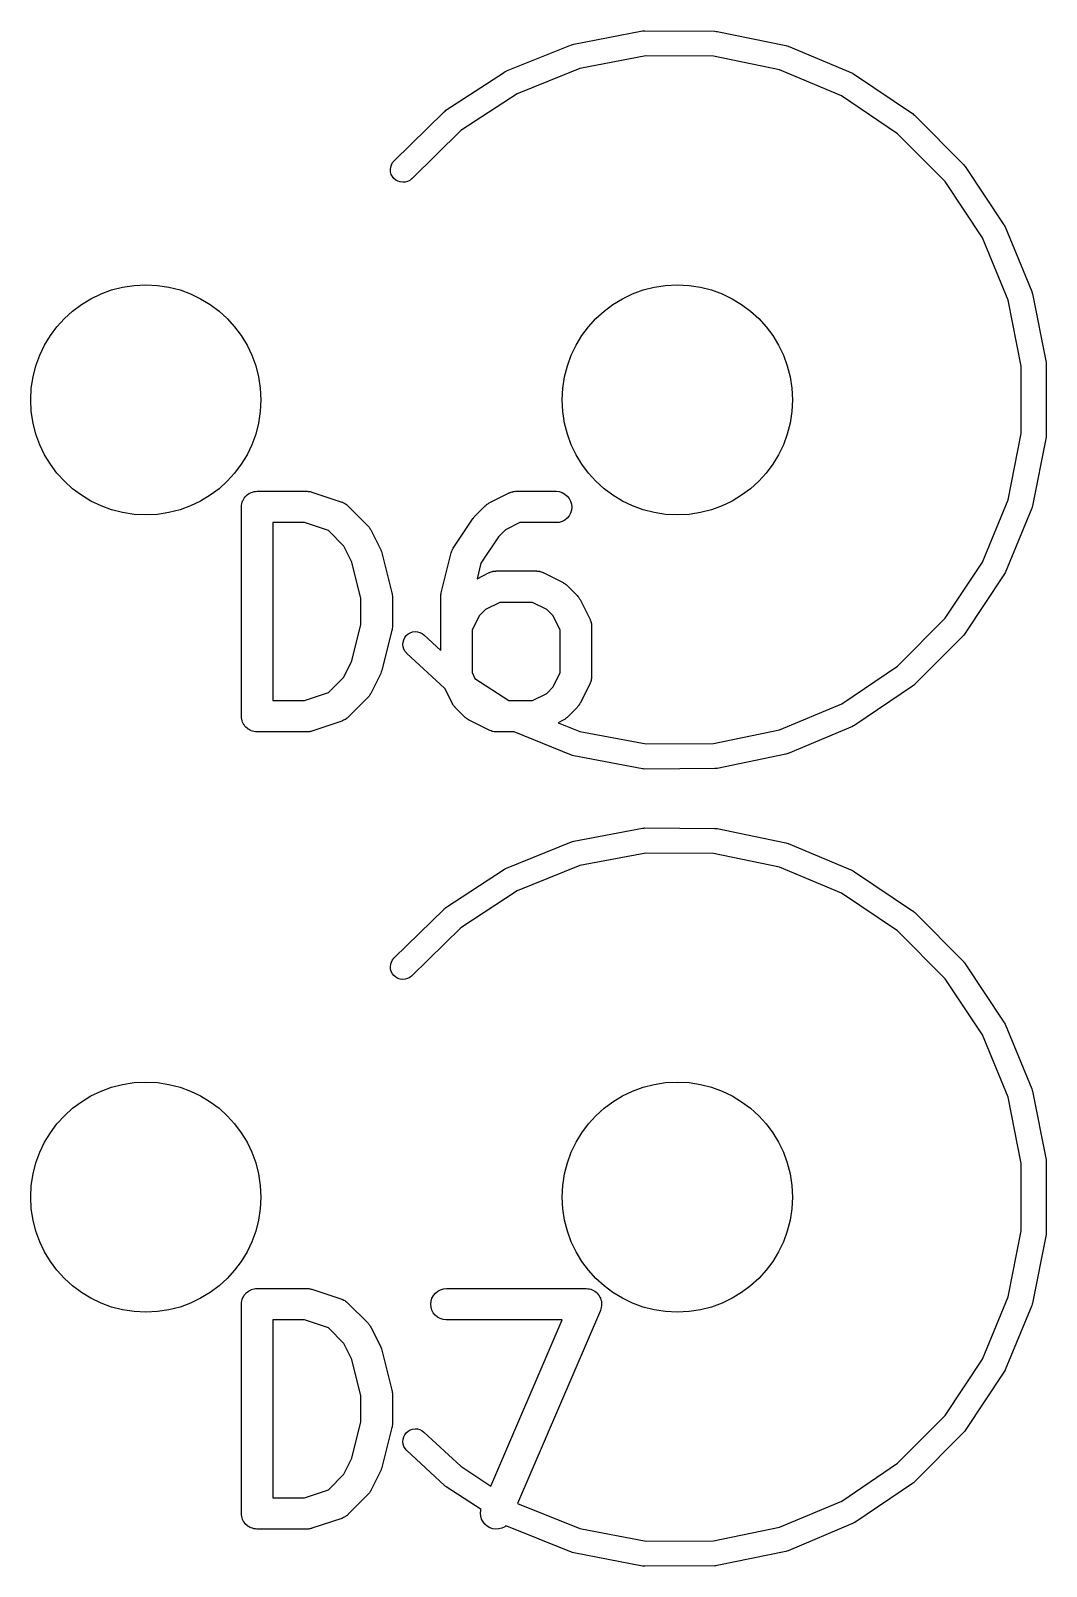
# Model space of a CAD drawing. Extents: x 47 to 146.1, y -90.2 to -39.3.
# Drawn here: x 62.95 to 67.8, y -66.53 to -59.2 of the extents above; entities that cross this region are included whole.
import ezdxf

# ---------------------------------------------------------------- set-up
doc = ezdxf.new("R2010")
doc.units = 0
doc.header["$MEASUREMENT"] = 0
doc.layers.add('BLACK', color=7, linetype='CONTINUOUS')

msp = doc.modelspace()

# ---------------------------------------------------------------- linework, layer by layer
at = {"layer": 'BLACK', "linetype": 'CONTINUOUS'}
for p, q in [((65.5454, -59.2593), (65.8735, -59.1967)), ((65.8735, -59.1967), (65.8743, -59.1965)), ((65.8743, -59.1965), (65.8797, -59.1961)), ((65.8797, -59.1961), (65.8852, -59.1956)), ((65.8852, -59.1956), (66.2192, -59.1979)), ((66.2192, -59.1979), (66.22, -59.1979)), ((66.22, -59.1979), (66.2254, -59.1986)), ((66.2254, -59.1986), (66.2308, -59.1991)), ((66.2308, -59.1991), (66.558, -59.2663)), ((65.2245, -59.3877), (65.5342, -59.2626)), ((65.5342, -59.2626), (65.5349, -59.2623)), ((65.5349, -59.2623), (65.5402, -59.2608)), ((65.5402, -59.2608), (65.5454, -59.2593)), ((66.558, -59.2663), (66.5588, -59.2664)), ((66.5588, -59.2664), (66.564, -59.2681)), ((66.564, -59.2681), (66.5692, -59.2697)), ((66.5692, -59.2697), (66.8771, -59.3991)), ((65.8902, -59.3156), (65.5737, -59.376)), ((66.2125, -59.3179), (65.8902, -59.3156)), ((66.5281, -59.3826), (66.2125, -59.3179)), ((64.9346, -59.5761), (65.2141, -59.3932)), ((65.2141, -59.3932), (65.2148, -59.3927)), ((65.2148, -59.3927), (65.2197, -59.3902)), ((65.2197, -59.3902), (65.2245, -59.3877)), ((65.5737, -59.376), (65.2749, -59.4968)), ((66.8252, -59.5075), (66.5281, -59.3826)), ((66.8771, -59.3991), (66.8779, -59.3995)), ((66.8779, -59.3995), (66.8827, -59.4021)), ((66.8827, -59.4021), (66.8874, -59.4047)), ((66.8874, -59.4047), (67.1644, -59.5915)), ((65.2749, -59.4968), (65.0053, -59.6733)), ((67.0924, -59.6877), (66.8252, -59.5075)), ((64.6869, -59.8171), (64.9255, -59.5834)), ((64.9255, -59.5834), (64.9261, -59.5828)), ((64.9261, -59.5828), (64.9304, -59.5795)), ((64.9304, -59.5795), (64.9346, -59.5761)), ((67.1644, -59.5915), (67.1651, -59.5919)), ((67.1651, -59.5919), (67.1692, -59.5954)), ((67.1692, -59.5954), (67.1734, -59.5989)), ((67.1734, -59.5989), (67.4088, -59.8359)), ((65.0053, -59.6733), (64.7708, -59.9029)), ((67.3195, -59.9163), (67.0924, -59.6877)), ((64.6689, -59.8592), (64.6702, -59.8475)), ((64.6698, -59.8708), (64.6689, -59.8592)), ((64.6731, -59.8821), (64.6698, -59.8708)), ((64.6702, -59.8475), (64.6737, -59.8364)), ((64.6784, -59.8925), (64.6731, -59.8821)), ((64.6737, -59.8364), (64.6793, -59.8261)), ((64.6793, -59.8261), (64.6869, -59.8171)), ((67.4088, -59.8359), (67.4094, -59.8365)), ((67.4094, -59.8365), (67.4128, -59.8408)), ((67.4128, -59.8408), (67.4162, -59.845)), ((67.4162, -59.845), (67.601, -60.1232)), ((64.6857, -59.9017), (64.6784, -59.8925)), ((64.6946, -59.9093), (64.6857, -59.9017)), ((64.7048, -59.915), (64.6946, -59.9093)), ((64.716, -59.9186), (64.7048, -59.915)), ((64.7276, -59.92), (64.716, -59.9186)), ((64.7393, -59.9191), (64.7276, -59.92)), ((64.7505, -59.9159), (64.7393, -59.9191)), ((64.761, -59.9107), (64.7505, -59.9159)), ((64.7702, -59.9034), (64.761, -59.9107)), ((64.7708, -59.9029), (64.7702, -59.9034)), ((67.4978, -60.1847), (67.3195, -59.9163)), ((67.601, -60.1232), (67.6015, -60.1239)), ((67.6015, -60.1239), (67.604, -60.1287)), ((67.604, -60.1287), (67.6065, -60.1335)), ((67.6065, -60.1335), (67.7339, -60.4423)), ((67.6207, -60.4826), (67.4978, -60.1847)), ((67.7339, -60.4423), (67.7342, -60.4431)), ((67.7342, -60.4431), (67.7357, -60.4484)), ((67.7357, -60.4484), (67.7372, -60.4535)), ((67.7372, -60.4535), (67.8021, -60.7812)), ((67.6833, -60.7987), (67.6207, -60.4826)), ((67.6833, -61.121), (67.6833, -60.7987)), ((67.8021, -60.7812), (67.8023, -60.782)), ((67.8023, -60.782), (67.8028, -60.7874)), ((67.8028, -60.7874), (67.8033, -60.7928)), ((67.8033, -60.7928), (67.8033, -61.1269)), ((67.6207, -61.4371), (67.6833, -61.121)), ((67.8033, -61.1277), (67.8027, -61.1331)), ((67.8033, -61.1269), (67.8033, -61.1277)), ((67.8022, -61.1385), (67.7373, -61.4662)), ((67.8027, -61.1331), (67.8022, -61.1385)), ((63.97, -61.4294), (63.9746, -61.4239)), ((63.9746, -61.4239), (63.9791, -61.4185)), ((63.9791, -61.4185), (63.9793, -61.4184)), ((63.9793, -61.4184), (63.9794, -61.4182)), ((63.9794, -61.4182), (63.9849, -61.4138)), ((63.9849, -61.4138), (63.9904, -61.4093)), ((63.9904, -61.4093), (63.9906, -61.4092)), ((63.9906, -61.4092), (63.9908, -61.409)), ((63.9908, -61.409), (63.9971, -61.4057)), ((63.9971, -61.4057), (64.0033, -61.4024)), ((64.0033, -61.4024), (64.0036, -61.4023)), ((64.0036, -61.4023), (64.0038, -61.4022)), ((64.0038, -61.4022), (64.0106, -61.4002)), ((64.0106, -61.4002), (64.0173, -61.3982)), ((64.0173, -61.3982), (64.0176, -61.3981)), ((64.0176, -61.3981), (64.0178, -61.3981)), ((64.0178, -61.3981), (64.0249, -61.3974)), ((64.0249, -61.3974), (64.0319, -61.3967)), ((64.0319, -61.3967), (64.27, -61.3967)), ((64.27, -61.3967), (64.271, -61.3968)), ((64.271, -61.3968), (64.2752, -61.3972)), ((64.2752, -61.3972), (64.2794, -61.3973)), ((64.2794, -61.3973), (64.2825, -61.398)), ((64.2825, -61.398), (64.2856, -61.3984)), ((64.2856, -61.3984), (64.2896, -61.3997)), ((64.2896, -61.3997), (64.2937, -61.4006)), ((64.2937, -61.4006), (64.4366, -61.4482)), ((65.1412, -61.4523), (65.2365, -61.4047)), ((65.2365, -61.4047), (65.2374, -61.4042)), ((65.2374, -61.4042), (65.2395, -61.4034)), ((65.2395, -61.4034), (65.2414, -61.4024)), ((65.2414, -61.4024), (65.2463, -61.4009)), ((65.2463, -61.4009), (65.2511, -61.3992)), ((65.2511, -61.3992), (65.2533, -61.3988)), ((65.2533, -61.3988), (65.2554, -61.3982)), ((65.2554, -61.3982), (65.2605, -61.3977)), ((65.2605, -61.3977), (65.2656, -61.3969)), ((65.2656, -61.3969), (65.2678, -61.397)), ((65.2678, -61.397), (65.27, -61.3967)), ((65.27, -61.3967), (65.4605, -61.3967)), ((65.4605, -61.3967), (65.4615, -61.3968)), ((65.4615, -61.3968), (65.4761, -61.3984)), ((65.4761, -61.3984), (65.49, -61.4028)), ((65.49, -61.4028), (65.5028, -61.4099)), ((65.5028, -61.4099), (65.5141, -61.4193)), ((65.5141, -61.4193), (65.5232, -61.4307)), ((63.9569, -61.4707), (63.9577, -61.4637)), ((63.9569, -61.4712), (63.9569, -61.4707)), ((63.9569, -61.4717), (63.9569, -61.4712)), ((63.9569, -61.4712), (63.9569, -61.4712)), ((63.9569, -61.4712), (63.9569, -61.4712)), ((63.9569, -62.4717), (63.9569, -61.4717)), ((63.9577, -61.4637), (63.9584, -61.4567)), ((63.9584, -61.4567), (63.9585, -61.4564)), ((63.9585, -61.4562), (63.9607, -61.4495)), ((63.9585, -61.4564), (63.9585, -61.4562)), ((63.9607, -61.4495), (63.9628, -61.4427)), ((63.9628, -61.4427), (63.9629, -61.4424)), ((63.9629, -61.4424), (63.963, -61.4422)), ((63.963, -61.4422), (63.9664, -61.436)), ((63.9664, -61.436), (63.9697, -61.4298)), ((63.9697, -61.4298), (63.9699, -61.4296)), ((63.9699, -61.4296), (63.97, -61.4294)), ((64.4366, -61.4482), (64.4376, -61.4486)), ((64.4376, -61.4486), (64.4396, -61.4495)), ((64.4396, -61.4495), (64.4417, -61.4501)), ((64.4417, -61.4501), (64.4462, -61.4525)), ((64.4462, -61.4525), (64.4508, -61.4547)), ((64.4508, -61.4547), (64.4526, -61.456)), ((64.4526, -61.456), (64.4546, -61.457)), ((64.4546, -61.457), (64.4585, -61.4603)), ((64.4585, -61.4603), (64.4627, -61.4633)), ((64.4627, -61.4633), (64.4642, -61.4649)), ((64.4642, -61.4649), (64.4659, -61.4663)), ((64.4659, -61.4663), (64.5611, -61.5616)), ((65.0741, -61.514), (65.1217, -61.4663)), ((65.1217, -61.4663), (65.1225, -61.4656)), ((65.1225, -61.4656), (65.1258, -61.463)), ((65.1258, -61.463), (65.1288, -61.4601)), ((65.1288, -61.4601), (65.1315, -61.4584)), ((65.1315, -61.4584), (65.1339, -61.4565)), ((65.1339, -61.4565), (65.1376, -61.4545)), ((65.1376, -61.4545), (65.1412, -61.4523)), ((65.5232, -61.4307), (65.53, -61.4436)), ((65.5339, -61.4868), (65.5296, -61.5008)), ((65.53, -61.4436), (65.5341, -61.4577)), ((65.5355, -61.4723), (65.5339, -61.4868)), ((65.5341, -61.4577), (65.5355, -61.4723)), ((67.498, -61.7351), (67.6207, -61.4371)), ((67.7339, -61.4774), (67.6067, -61.7862)), ((67.7355, -61.4722), (67.7339, -61.4774)), ((67.7372, -61.467), (67.7355, -61.4722)), ((67.7373, -61.4662), (67.7372, -61.467)), ((64.1069, -61.5467), (64.1069, -62.3967)), ((64.2578, -61.5467), (64.1069, -61.5467)), ((64.3723, -61.5849), (64.2578, -61.5467)), ((64.5611, -61.5616), (64.5619, -61.5623)), ((64.5619, -61.5623), (64.5645, -61.5656)), ((64.5645, -61.5656), (64.5674, -61.5687)), ((64.5674, -61.5687), (64.569, -61.5713)), ((64.569, -61.5713), (64.571, -61.5738)), ((64.9695, -61.6682), (65.0647, -61.5254)), ((65.0647, -61.5254), (65.0648, -61.5253)), ((65.0648, -61.5253), (65.0653, -61.5245)), ((65.0648, -61.5253), (65.0648, -61.5253)), ((65.0648, -61.5253), (65.0648, -61.5253)), ((65.0653, -61.5245), (65.0697, -61.5193)), ((65.0697, -61.5193), (65.0741, -61.514)), ((65.2877, -61.5467), (65.2192, -61.581)), ((65.4605, -61.5467), (65.2877, -61.5467)), ((65.475, -61.5453), (65.4605, -61.5467)), ((65.4891, -61.5411), (65.475, -61.5453)), ((65.502, -61.5342), (65.4891, -61.5411)), ((65.5133, -61.525), (65.502, -61.5342)), ((65.5227, -61.5137), (65.5133, -61.525)), ((65.5296, -61.5008), (65.5227, -61.5137)), ((64.4465, -61.659), (64.3723, -61.5849)), ((64.571, -61.5738), (64.5729, -61.5775)), ((64.5729, -61.5775), (64.5752, -61.5811)), ((64.5752, -61.5811), (64.6228, -61.6763)), ((65.1854, -61.6148), (65.1015, -61.7406)), ((65.2192, -61.581), (65.1854, -61.6148)), ((64.4849, -61.736), (64.4465, -61.659)), ((64.6228, -61.6763), (64.6233, -61.6772)), ((64.6233, -61.6772), (64.6234, -61.6776)), ((64.6234, -61.6776), (64.6236, -61.6779)), ((64.6236, -61.6779), (64.6259, -61.6845)), ((64.6259, -61.6845), (64.6283, -61.691)), ((64.6283, -61.691), (64.6284, -61.6913)), ((64.6284, -61.6913), (64.6285, -61.6917)), ((64.6285, -61.6917), (64.6761, -61.8821)), ((64.9115, -61.8821), (64.9591, -61.6917)), ((64.9591, -61.6917), (64.9594, -61.6906)), ((64.9594, -61.6906), (64.9612, -61.6859)), ((64.9612, -61.6859), (64.9626, -61.6812)), ((64.9626, -61.6812), (64.9637, -61.6791)), ((64.9637, -61.6791), (64.9645, -61.6769)), ((64.9645, -61.6769), (64.9671, -61.6727)), ((64.9671, -61.6727), (64.9695, -61.6682)), ((64.5283, -61.9096), (64.4849, -61.736)), ((65.1015, -61.7406), (65.083, -61.8147)), ((65.083, -61.8147), (65.1412, -61.7856)), ((65.1412, -61.7856), (65.1422, -61.7852)), ((65.1422, -61.7852), (65.1442, -61.7844)), ((65.1442, -61.7844), (65.1462, -61.7834)), ((65.1462, -61.7834), (65.1511, -61.7819)), ((65.1511, -61.7819), (65.1559, -61.7801)), ((65.1559, -61.7801), (65.1581, -61.7798)), ((65.1581, -61.7798), (65.1602, -61.7791)), ((65.1602, -61.7791), (65.1653, -61.7786)), ((65.1653, -61.7786), (65.1704, -61.7778)), ((65.1704, -61.7778), (65.1726, -61.7779)), ((65.1726, -61.7779), (65.1748, -61.7777)), ((65.1748, -61.7777), (65.3652, -61.7777)), ((65.3652, -61.7777), (65.3663, -61.7777)), ((65.3663, -61.7777), (65.3685, -61.778)), ((65.3685, -61.778), (65.3707, -61.7779)), ((65.3707, -61.7779), (65.3757, -61.7788)), ((65.3757, -61.7788), (65.3808, -61.7793)), ((65.3808, -61.7793), (65.3829, -61.78)), ((65.3829, -61.78), (65.3851, -61.7804)), ((65.3851, -61.7804), (65.3899, -61.7822)), ((65.3899, -61.7822), (65.3948, -61.7838)), ((65.3948, -61.7838), (65.3967, -61.7848)), ((65.3967, -61.7848), (65.3988, -61.7856)), ((65.3988, -61.7856), (65.494, -61.8332)), ((67.3197, -62.0035), (67.498, -61.7351)), ((67.6037, -61.7918), (67.6012, -61.7966)), ((67.6064, -61.787), (67.6037, -61.7918)), ((67.6067, -61.7862), (67.6064, -61.787)), ((65.494, -61.8332), (65.495, -61.8337)), ((65.495, -61.8337), (65.4985, -61.836)), ((65.4985, -61.836), (65.5022, -61.838)), ((65.5022, -61.838), (65.5046, -61.84)), ((65.5046, -61.84), (65.5072, -61.8417)), ((65.5072, -61.8417), (65.5103, -61.8446)), ((65.5103, -61.8446), (65.5135, -61.8473)), ((65.5135, -61.8473), (65.5611, -61.8949)), ((67.6012, -61.7966), (67.4164, -62.0748)), ((64.5283, -62.0339), (64.5283, -61.9096)), ((64.6761, -61.8821), (64.6763, -61.8831)), ((64.6763, -61.8831), (64.6765, -61.8845)), ((64.6765, -61.8845), (64.6769, -61.8857)), ((64.6769, -61.8857), (64.6775, -61.8917)), ((64.6775, -61.8917), (64.6783, -61.8977)), ((64.6783, -61.8977), (64.6782, -61.899)), ((64.6782, -61.899), (64.6783, -61.9003)), ((64.6783, -61.9003), (64.6783, -62.0432)), ((64.9093, -61.8993), (64.9094, -61.8979)), ((64.9093, -61.9003), (64.9093, -61.8993)), ((64.9093, -62.1577), (64.9093, -61.9003)), ((64.9094, -61.8966), (64.9103, -61.8907)), ((64.9094, -61.8979), (64.9094, -61.8966)), ((64.9103, -61.8907), (64.9109, -61.8847)), ((64.9109, -61.8847), (64.9113, -61.8835)), ((64.9113, -61.8835), (64.9115, -61.8821)), ((65.1925, -61.9277), (65.1239, -61.962)), ((65.3475, -61.9277), (65.1925, -61.9277)), ((65.416, -61.962), (65.3475, -61.9277)), ((65.5611, -61.8949), (65.5619, -61.8956)), ((65.5619, -61.8956), (65.5645, -61.8989)), ((65.5645, -61.8989), (65.5674, -61.902)), ((65.5674, -61.902), (65.569, -61.9046)), ((65.569, -61.9046), (65.571, -61.9071)), ((65.571, -61.9071), (65.5729, -61.9108)), ((65.5729, -61.9108), (65.5752, -61.9144)), ((65.5752, -61.9144), (65.6228, -62.0096)), ((65.0935, -61.9924), (65.0593, -62.0609)), ((65.1239, -61.962), (65.0935, -61.9924)), ((65.4465, -61.9924), (65.416, -61.962)), ((65.4807, -62.0609), (65.4465, -61.9924)), ((65.6228, -62.0096), (65.6233, -62.0106)), ((65.6233, -62.0106), (65.624, -62.0126)), ((65.624, -62.0126), (65.6251, -62.0146)), ((67.0926, -62.2322), (67.3197, -62.0035)), ((64.4849, -62.2075), (64.5283, -62.0339)), ((64.6761, -62.0614), (64.6285, -62.2518)), ((64.6763, -62.06), (64.6761, -62.0614)), ((64.6767, -62.0588), (64.6763, -62.06)), ((64.6774, -62.0528), (64.6767, -62.0588)), ((64.6782, -62.0469), (64.6774, -62.0528)), ((64.6783, -62.0442), (64.6782, -62.0455)), ((64.6782, -62.0455), (64.6782, -62.0469)), ((64.6783, -62.0432), (64.6783, -62.0442)), ((64.7376, -62.0955), (64.7448, -62.0862)), ((64.7448, -62.0862), (64.7536, -62.0785)), ((64.7536, -62.0785), (64.7638, -62.0727)), ((64.7638, -62.0727), (64.7748, -62.0689)), ((64.7748, -62.0689), (64.7865, -62.0674)), ((64.7865, -62.0674), (64.7981, -62.0682)), ((64.7981, -62.0682), (64.8095, -62.0712)), ((64.8095, -62.0712), (64.82, -62.0763)), ((64.82, -62.0763), (64.8293, -62.0834)), ((64.8293, -62.0834), (64.9093, -62.1577)), ((65.0593, -62.0609), (65.0593, -62.2636)), ((65.4807, -62.2636), (65.4807, -62.0609)), ((65.6251, -62.0146), (65.6265, -62.0195)), ((65.6265, -62.0195), (65.6283, -62.0243)), ((65.6283, -62.0243), (65.6286, -62.0265)), ((65.6286, -62.0265), (65.6293, -62.0286)), ((65.6293, -62.0286), (65.6298, -62.0337)), ((65.6298, -62.0337), (65.6306, -62.0388)), ((65.6306, -62.0388), (65.6305, -62.041)), ((65.6305, -62.041), (65.6307, -62.0432)), ((65.6307, -62.0432), (65.6307, -62.2813)), ((67.409, -62.0839), (67.1736, -62.3209)), ((67.4124, -62.0796), (67.409, -62.0839)), ((67.4159, -62.0755), (67.4124, -62.0796)), ((67.4164, -62.0748), (67.4159, -62.0755)), ((64.7285, -62.1289), (64.7293, -62.1173)), ((64.7299, -62.1406), (64.7285, -62.1289)), ((64.7293, -62.1173), (64.7324, -62.106)), ((64.7336, -62.1517), (64.7299, -62.1406)), ((64.7324, -62.106), (64.7376, -62.0955)), ((64.7394, -62.1619), (64.7336, -62.1517)), ((64.4465, -62.2845), (64.4849, -62.2075)), ((64.747, -62.1707), (64.7394, -62.1619)), ((64.7476, -62.1713), (64.747, -62.1707)), ((64.9269, -62.3379), (64.7476, -62.1713)), ((66.8255, -62.4124), (67.0926, -62.2322)), ((64.3723, -62.3586), (64.4465, -62.2845)), ((64.6228, -62.2672), (64.5752, -62.3624)), ((64.6229, -62.2669), (64.6228, -62.2672)), ((64.6231, -62.2666), (64.6229, -62.2669)), ((64.6255, -62.2601), (64.6231, -62.2666)), ((64.628, -62.2535), (64.6255, -62.2601)), ((64.6281, -62.2532), (64.628, -62.2535)), ((64.6282, -62.2529), (64.6281, -62.2532)), ((64.6285, -62.2518), (64.6282, -62.2529)), ((65.0593, -62.2636), (65.0731, -62.2911)), ((65.0731, -62.2911), (65.2345, -62.3967)), ((65.4465, -62.3321), (65.4807, -62.2636)), ((65.6262, -62.3059), (65.6246, -62.3108)), ((65.628, -62.3011), (65.6262, -62.3059)), ((65.6284, -62.299), (65.628, -62.3011)), ((65.6291, -62.2969), (65.6284, -62.299)), ((65.6296, -62.2918), (65.6291, -62.2969)), ((65.6305, -62.2867), (65.6296, -62.2918)), ((65.6307, -62.2823), (65.6305, -62.2845)), ((65.6305, -62.2845), (65.6305, -62.2867)), ((65.6307, -62.2813), (65.6307, -62.2823)), ((64.2578, -62.3967), (64.3723, -62.3586)), ((64.5638, -62.3787), (64.5611, -62.3819)), ((64.5667, -62.3756), (64.5638, -62.3787)), ((64.5684, -62.373), (64.5667, -62.3756)), ((64.5704, -62.3706), (64.5684, -62.373)), ((64.5724, -62.3669), (64.5704, -62.3706)), ((64.5747, -62.3634), (64.5724, -62.3669)), ((64.5752, -62.3624), (64.5747, -62.3634)), ((64.9299, -62.3402), (64.9269, -62.3379)), ((64.9648, -62.41), (64.9299, -62.3402)), ((65.3475, -62.3967), (65.416, -62.3625)), ((65.416, -62.3625), (65.4465, -62.3321)), ((65.6228, -62.3148), (65.5752, -62.41)), ((65.6236, -62.3127), (65.6228, -62.3148)), ((65.6246, -62.3108), (65.6236, -62.3127)), ((67.1646, -62.3284), (66.8877, -62.5152)), ((67.1688, -62.3249), (67.1646, -62.3284)), ((67.173, -62.3215), (67.1688, -62.3249)), ((67.1736, -62.3209), (67.173, -62.3215)), ((64.1069, -62.3967), (64.2578, -62.3967)), ((64.5611, -62.3819), (64.4659, -62.4772)), ((64.9671, -62.4136), (64.9648, -62.41)), ((64.969, -62.4174), (64.9671, -62.4136)), ((64.971, -62.4198), (64.969, -62.4174)), ((64.9726, -62.4224), (64.971, -62.4198)), ((64.9755, -62.4255), (64.9726, -62.4224)), ((64.9781, -62.4288), (64.9755, -62.4255)), ((64.9789, -62.4295), (64.9781, -62.4288)), ((65.0265, -62.4772), (64.9789, -62.4295)), ((65.2345, -62.3967), (65.3475, -62.3967)), ((65.5611, -62.4295), (65.5135, -62.4772)), ((65.5638, -62.4263), (65.5611, -62.4295)), ((65.5667, -62.4233), (65.5638, -62.4263)), ((65.5684, -62.4206), (65.5667, -62.4233)), ((65.5704, -62.4182), (65.5684, -62.4206)), ((65.5724, -62.4145), (65.5704, -62.4182)), ((65.5747, -62.411), (65.5724, -62.4145)), ((65.5752, -62.41), (65.5747, -62.411)), ((66.5284, -62.5373), (66.8255, -62.4124)), ((63.9576, -62.4788), (63.9569, -62.4717)), ((63.9582, -62.4858), (63.9576, -62.4788)), ((63.9583, -62.4861), (63.9582, -62.4858)), ((63.9583, -62.4863), (63.9583, -62.4861)), ((63.9604, -62.4931), (63.9583, -62.4863)), ((63.9624, -62.4998), (63.9604, -62.4931)), ((63.9625, -62.5001), (63.9624, -62.4998)), ((63.9626, -62.5003), (63.9625, -62.5001)), ((63.9659, -62.5066), (63.9626, -62.5003)), ((63.9691, -62.5128), (63.9659, -62.5066)), ((63.9693, -62.513), (63.9691, -62.5128)), ((63.9694, -62.5132), (63.9693, -62.513)), ((63.9739, -62.5188), (63.9694, -62.5132)), ((63.9783, -62.5242), (63.9739, -62.5188)), ((63.9785, -62.5244), (63.9783, -62.5242)), ((63.9787, -62.5246), (63.9785, -62.5244)), ((63.9841, -62.5291), (63.9787, -62.5246)), ((64.4366, -62.4953), (64.2937, -62.5429)), ((64.4386, -62.4944), (64.4366, -62.4953)), ((64.4407, -62.4938), (64.4386, -62.4944)), ((64.4453, -62.4914), (64.4407, -62.4938)), ((64.4499, -62.4893), (64.4453, -62.4914)), ((64.4517, -62.488), (64.4499, -62.4893)), ((64.4537, -62.487), (64.4517, -62.488)), ((64.4577, -62.4838), (64.4537, -62.487)), ((64.4619, -62.4809), (64.4577, -62.4838)), ((64.4634, -62.4793), (64.4619, -62.4809)), ((64.4651, -62.4779), (64.4634, -62.4793)), ((64.4659, -62.4772), (64.4651, -62.4779)), ((65.0297, -62.4798), (65.0265, -62.4772)), ((65.0328, -62.4828), (65.0297, -62.4798)), ((65.0354, -62.4845), (65.0328, -62.4828)), ((65.0378, -62.4864), (65.0354, -62.4845)), ((65.0415, -62.4884), (65.0378, -62.4864)), ((65.045, -62.4907), (65.0415, -62.4884)), ((65.046, -62.4912), (65.045, -62.4907)), ((65.1412, -62.5388), (65.046, -62.4912)), ((65.494, -62.4912), (65.4713, -62.5026)), ((65.4713, -62.5026), (65.5739, -62.544)), ((65.4976, -62.489), (65.494, -62.4912)), ((65.5013, -62.487), (65.4976, -62.489)), ((65.5038, -62.4851), (65.5013, -62.487)), ((65.5064, -62.4834), (65.5038, -62.4851)), ((65.5095, -62.4805), (65.5064, -62.4834)), ((65.5128, -62.4779), (65.5095, -62.4805)), ((65.5135, -62.4772), (65.5128, -62.4779)), ((66.8774, -62.5207), (66.5695, -62.6502)), ((66.8822, -62.5182), (66.8774, -62.5207)), ((66.887, -62.5156), (66.8822, -62.5182)), ((66.8877, -62.5152), (66.887, -62.5156)), ((63.9895, -62.5336), (63.9841, -62.5291)), ((63.9898, -62.5338), (63.9895, -62.5336)), ((63.99, -62.5339), (63.9898, -62.5338)), ((63.9962, -62.5373), (63.99, -62.5339)), ((64.0024, -62.5407), (63.9962, -62.5373)), ((64.0026, -62.5408), (64.0024, -62.5407)), ((64.0028, -62.5409), (64.0026, -62.5408)), ((64.0096, -62.543), (64.0028, -62.5409)), ((64.0163, -62.5451), (64.0096, -62.543)), ((64.0166, -62.5451), (64.0163, -62.5451)), ((64.0168, -62.5452), (64.0166, -62.5451)), ((64.0238, -62.5459), (64.0168, -62.5452)), ((64.0309, -62.5467), (64.0238, -62.5459)), ((64.0314, -62.5467), (64.0309, -62.5467)), ((64.0319, -62.5467), (64.0314, -62.5467)), ((64.0314, -62.5467), (64.0314, -62.5467)), ((64.0314, -62.5467), (64.0314, -62.5467)), ((64.27, -62.5467), (64.0319, -62.5467)), ((64.2742, -62.5463), (64.27, -62.5467)), ((64.2784, -62.5463), (64.2742, -62.5463)), ((64.2815, -62.5456), (64.2784, -62.5463)), ((64.2846, -62.5453), (64.2815, -62.5456)), ((64.2886, -62.5441), (64.2846, -62.5453)), ((64.2927, -62.5432), (64.2886, -62.5441)), ((64.2937, -62.5429), (64.2927, -62.5432)), ((65.1433, -62.5396), (65.1412, -62.5388)), ((65.1452, -62.5407), (65.1433, -62.5396)), ((65.1501, -62.5422), (65.1452, -62.5407)), ((65.1549, -62.5441), (65.1501, -62.5422)), ((65.1571, -62.5444), (65.1549, -62.5441)), ((65.1592, -62.5451), (65.1571, -62.5444)), ((65.1643, -62.5457), (65.1592, -62.5451)), ((65.1693, -62.5465), (65.1643, -62.5457)), ((65.1715, -62.5465), (65.1693, -62.5465)), ((65.1737, -62.5467), (65.1715, -62.5465)), ((65.1748, -62.5467), (65.1737, -62.5467)), ((65.2602, -62.5467), (65.1748, -62.5467)), ((65.5344, -62.6575), (65.2602, -62.5467)), ((65.5739, -62.544), (65.8905, -62.6044)), ((66.2127, -62.6021), (66.5284, -62.5373)), ((65.5397, -62.659), (65.5344, -62.6575)), ((65.5449, -62.6607), (65.5397, -62.659)), ((65.5457, -62.6608), (65.5449, -62.6607)), ((65.8738, -62.7234), (65.5457, -62.6608)), ((65.8905, -62.6044), (66.2127, -62.6021)), ((66.5583, -62.6537), (66.2311, -62.7209)), ((66.5635, -62.6521), (66.5583, -62.6537)), ((66.5687, -62.6505), (66.5635, -62.6521)), ((66.5695, -62.6502), (66.5687, -62.6505)), ((65.8792, -62.7239), (65.8738, -62.7234)), ((65.8846, -62.7244), (65.8792, -62.7239)), ((65.8855, -62.7244), (65.8846, -62.7244)), ((66.2195, -62.7221), (65.8855, -62.7244)), ((66.2249, -62.7215), (66.2195, -62.7221)), ((66.2303, -62.721), (66.2249, -62.7215)), ((66.2311, -62.7209), (66.2303, -62.721)), ((65.5454, -63.0693), (65.8735, -63.0067)), ((65.8735, -63.0067), (65.8743, -63.0065)), ((65.8743, -63.0065), (65.8797, -63.0061)), ((65.8797, -63.0061), (65.8852, -63.0056)), ((65.8852, -63.0056), (66.2192, -63.0079)), ((66.2192, -63.0079), (66.22, -63.0079)), ((66.22, -63.0079), (66.2254, -63.0086)), ((66.2254, -63.0086), (66.2308, -63.0091)), ((66.2308, -63.0091), (66.558, -63.0763)), ((65.2245, -63.1977), (65.5342, -63.0726)), ((65.5342, -63.0726), (65.5349, -63.0723)), ((65.5349, -63.0723), (65.5402, -63.0708)), ((65.5402, -63.0708), (65.5454, -63.0693)), ((66.558, -63.0763), (66.5588, -63.0764)), ((66.5588, -63.0764), (66.564, -63.0781)), ((66.564, -63.0781), (66.5692, -63.0797)), ((66.5692, -63.0797), (66.8771, -63.2091)), ((65.5737, -63.186), (65.2749, -63.3068)), ((65.8902, -63.1256), (65.5737, -63.186)), ((66.2125, -63.1279), (65.8902, -63.1256)), ((66.5281, -63.1926), (66.2125, -63.1279)), ((64.9346, -63.3861), (65.2141, -63.2032)), ((65.2141, -63.2032), (65.2148, -63.2027)), ((65.2148, -63.2027), (65.2197, -63.2002)), ((65.2197, -63.2002), (65.2245, -63.1977)), ((66.8252, -63.3175), (66.5281, -63.1926)), ((66.8771, -63.2091), (66.8779, -63.2095)), ((66.8779, -63.2095), (66.8827, -63.2121)), ((66.8827, -63.2121), (66.8874, -63.2147)), ((66.8874, -63.2147), (67.1644, -63.4015)), ((65.2749, -63.3068), (65.0053, -63.4833)), ((67.0924, -63.4977), (66.8252, -63.3175)), ((64.6869, -63.6271), (64.9255, -63.3934)), ((64.9255, -63.3934), (64.9261, -63.3928)), ((64.9261, -63.3928), (64.9304, -63.3895)), ((64.9304, -63.3895), (64.9346, -63.3861)), ((67.1644, -63.4015), (67.1651, -63.4019)), ((67.1651, -63.4019), (67.1692, -63.4054)), ((67.1692, -63.4054), (67.1734, -63.4089)), ((67.1734, -63.4089), (67.4088, -63.6459)), ((65.0053, -63.4833), (64.7708, -63.7129)), ((67.3195, -63.7263), (67.0924, -63.4977)), ((64.6793, -63.6361), (64.6869, -63.6271)), ((64.6689, -63.6692), (64.6702, -63.6575)), ((64.6698, -63.6808), (64.6689, -63.6692)), ((64.6731, -63.6921), (64.6698, -63.6808)), ((64.6702, -63.6575), (64.6737, -63.6464)), ((64.6784, -63.7025), (64.6731, -63.6921)), ((64.6737, -63.6464), (64.6793, -63.6361)), ((67.4088, -63.6459), (67.4094, -63.6465)), ((67.4094, -63.6465), (67.4128, -63.6508)), ((67.4128, -63.6508), (67.4162, -63.655)), ((67.4162, -63.655), (67.601, -63.9332)), ((64.6857, -63.7117), (64.6784, -63.7025)), ((64.6946, -63.7193), (64.6857, -63.7117)), ((64.7048, -63.725), (64.6946, -63.7193)), ((64.716, -63.7286), (64.7048, -63.725)), ((64.7276, -63.73), (64.716, -63.7286)), ((64.7393, -63.7291), (64.7276, -63.73)), ((64.7505, -63.7259), (64.7393, -63.7291)), ((64.761, -63.7207), (64.7505, -63.7259)), ((64.7702, -63.7134), (64.761, -63.7207)), ((64.7708, -63.7129), (64.7702, -63.7134)), ((67.4978, -63.9947), (67.3195, -63.7263)), ((67.601, -63.9332), (67.6015, -63.9339)), ((67.6015, -63.9339), (67.604, -63.9387)), ((67.604, -63.9387), (67.6065, -63.9435)), ((67.6065, -63.9435), (67.7339, -64.2523)), ((67.6207, -64.2926), (67.4978, -63.9947)), ((67.7339, -64.2523), (67.7342, -64.2531)), ((67.7342, -64.2531), (67.7357, -64.2584)), ((67.7357, -64.2584), (67.7372, -64.2635)), ((67.7372, -64.2635), (67.8021, -64.5912)), ((67.6833, -64.6087), (67.6207, -64.2926)), ((67.6833, -64.931), (67.6833, -64.6087)), ((67.8021, -64.5912), (67.8023, -64.592)), ((67.8023, -64.592), (67.8028, -64.5974)), ((67.8028, -64.5974), (67.8033, -64.6028)), ((67.8033, -64.6028), (67.8033, -64.9369)), ((67.6207, -65.2471), (67.6833, -64.931)), ((67.8027, -64.9431), (67.8022, -64.9485)), ((67.8033, -64.9377), (67.8027, -64.9431)), ((67.8033, -64.9369), (67.8033, -64.9377)), ((67.8022, -64.9485), (67.7373, -65.2762)), ((63.9664, -65.246), (63.9697, -65.2398)), ((63.9697, -65.2398), (63.9699, -65.2396)), ((63.9699, -65.2396), (63.97, -65.2394)), ((63.97, -65.2394), (63.9746, -65.2339)), ((63.9746, -65.2339), (63.9791, -65.2285)), ((63.9791, -65.2285), (63.9793, -65.2284)), ((63.9793, -65.2284), (63.9794, -65.2282)), ((63.9794, -65.2282), (63.9849, -65.2238)), ((63.9849, -65.2238), (63.9904, -65.2193)), ((63.9904, -65.2193), (63.9906, -65.2192)), ((63.9906, -65.2192), (63.9908, -65.219)), ((63.9908, -65.219), (63.9971, -65.2157)), ((63.9971, -65.2157), (64.0033, -65.2124)), ((64.0033, -65.2124), (64.0036, -65.2123)), ((64.0036, -65.2123), (64.0038, -65.2122)), ((64.0038, -65.2122), (64.0106, -65.2102)), ((64.0106, -65.2102), (64.0173, -65.2082)), ((64.0173, -65.2082), (64.0176, -65.2081)), ((64.0176, -65.2081), (64.0178, -65.2081)), ((64.0178, -65.2081), (64.0249, -65.2074)), ((64.0249, -65.2074), (64.0319, -65.2067)), ((64.0319, -65.2067), (64.27, -65.2067)), ((64.27, -65.2067), (64.271, -65.2068)), ((64.271, -65.2068), (64.2752, -65.2072)), ((64.2752, -65.2072), (64.2794, -65.2073)), ((64.2794, -65.2073), (64.2825, -65.208)), ((64.2825, -65.208), (64.2856, -65.2084)), ((64.2856, -65.2084), (64.2896, -65.2097)), ((64.2896, -65.2097), (64.2937, -65.2106)), ((64.2937, -65.2106), (64.4366, -65.2582)), ((64.8675, -65.2527), (64.8745, -65.2398)), ((64.8745, -65.2398), (64.8838, -65.2285)), ((64.8838, -65.2285), (64.8952, -65.2193)), ((64.8952, -65.2193), (64.9081, -65.2124)), ((64.9081, -65.2124), (64.9221, -65.2082)), ((64.9221, -65.2082), (64.9367, -65.2067)), ((64.9367, -65.2067), (65.6033, -65.2067)), ((65.6033, -65.2067), (65.6044, -65.2068)), ((65.6044, -65.2068), (65.6046, -65.2068)), ((65.6046, -65.2068), (65.6049, -65.2068)), ((65.6049, -65.2068), (65.612, -65.2076)), ((65.612, -65.2076), (65.6189, -65.2084)), ((65.6189, -65.2084), (65.6192, -65.2085)), ((65.6192, -65.2085), (65.6194, -65.2085)), ((65.6194, -65.2085), (65.6262, -65.2107)), ((65.6262, -65.2107), (65.6329, -65.2128)), ((65.6329, -65.2128), (65.6331, -65.2129)), ((65.6331, -65.2129), (65.6334, -65.213)), ((65.6334, -65.213), (65.6395, -65.2164)), ((65.6395, -65.2164), (65.6457, -65.2199)), ((65.6457, -65.2199), (65.6459, -65.22)), ((65.6459, -65.22), (65.6461, -65.2202)), ((65.6461, -65.2202), (65.6515, -65.2247)), ((65.6515, -65.2247), (65.6569, -65.2293)), ((65.6569, -65.2293), (65.6571, -65.2295)), ((65.6571, -65.2295), (65.6573, -65.2296)), ((65.6573, -65.2296), (65.6617, -65.2352)), ((65.6617, -65.2352), (65.6661, -65.2407)), ((65.6661, -65.2407), (65.6662, -65.2409)), ((65.6662, -65.2409), (65.6664, -65.2411)), ((65.6664, -65.2411), (65.6696, -65.2475)), ((63.9569, -65.2807), (63.9577, -65.2737)), ((63.9569, -65.2812), (63.9569, -65.2807)), ((63.9569, -65.2817), (63.9569, -65.2812)), ((63.9569, -65.2812), (63.9569, -65.2812)), ((63.9569, -65.2812), (63.9569, -65.2812)), ((63.9569, -66.2817), (63.9569, -65.2817)), ((63.9577, -65.2737), (63.9584, -65.2667)), ((63.9584, -65.2667), (63.9585, -65.2664)), ((63.9585, -65.2662), (63.9607, -65.2595)), ((63.9585, -65.2664), (63.9585, -65.2662)), ((63.9607, -65.2595), (63.9628, -65.2527)), ((63.9628, -65.2527), (63.9629, -65.2524)), ((63.9629, -65.2524), (63.963, -65.2522)), ((63.963, -65.2522), (63.9664, -65.246)), ((64.4366, -65.2582), (64.4376, -65.2586)), ((64.4376, -65.2586), (64.4396, -65.2595)), ((64.4396, -65.2595), (64.4417, -65.2601)), ((64.4417, -65.2601), (64.4462, -65.2625)), ((64.4462, -65.2625), (64.4508, -65.2647)), ((64.4508, -65.2647), (64.4526, -65.266)), ((64.4526, -65.266), (64.4546, -65.267)), ((64.4546, -65.267), (64.4585, -65.2703)), ((64.4585, -65.2703), (64.4627, -65.2733)), ((64.4627, -65.2733), (64.4642, -65.2749)), ((64.4642, -65.2749), (64.4659, -65.2763)), ((64.4659, -65.2763), (64.5611, -65.3716)), ((64.8617, -65.2812), (64.8632, -65.2667)), ((64.863, -65.2958), (64.8617, -65.2812)), ((64.8671, -65.3098), (64.863, -65.2958)), ((64.8632, -65.2667), (64.8675, -65.2527)), ((64.8739, -65.3228), (64.8671, -65.3098)), ((65.6723, -65.3113), (65.2768, -66.234)), ((65.6696, -65.2475), (65.6729, -65.2536)), ((65.6725, -65.3108), (65.6723, -65.311)), ((65.6723, -65.311), (65.6723, -65.3113)), ((65.6746, -65.3041), (65.6725, -65.3108)), ((65.6729, -65.2536), (65.6729, -65.2539)), ((65.6729, -65.2539), (65.6731, -65.2541)), ((65.6731, -65.2541), (65.675, -65.2609)), ((65.6767, -65.2973), (65.6746, -65.3041)), ((65.675, -65.2609), (65.677, -65.2677)), ((65.6768, -65.2968), (65.6767, -65.2971)), ((65.6767, -65.2971), (65.6767, -65.2973)), ((65.6775, -65.2898), (65.6768, -65.2968)), ((65.677, -65.2677), (65.677, -65.268)), ((65.677, -65.268), (65.6771, -65.2682)), ((65.6771, -65.2682), (65.6777, -65.2752)), ((65.6783, -65.2828), (65.6775, -65.2898)), ((65.6777, -65.2752), (65.6783, -65.2823)), ((65.6783, -65.2823), (65.6783, -65.2825)), ((65.6783, -65.2825), (65.6783, -65.2828)), ((67.498, -65.5451), (67.6207, -65.2471)), ((67.7339, -65.2874), (67.6067, -65.5962)), ((67.7355, -65.2822), (67.7339, -65.2874)), ((67.7372, -65.277), (67.7355, -65.2822)), ((67.7373, -65.2762), (67.7372, -65.277)), ((64.1069, -65.3567), (64.1069, -66.2067)), ((64.2578, -65.3567), (64.1069, -65.3567)), ((64.3723, -65.3949), (64.2578, -65.3567)), ((64.5611, -65.3716), (64.5619, -65.3723)), ((64.5619, -65.3723), (64.5645, -65.3756)), ((64.5645, -65.3756), (64.5674, -65.3787)), ((64.5674, -65.3787), (64.569, -65.3813)), ((64.569, -65.3813), (64.571, -65.3838)), ((64.571, -65.3838), (64.5729, -65.3875)), ((64.5729, -65.3875), (64.5752, -65.3911)), ((64.8831, -65.3342), (64.8739, -65.3228)), ((64.8943, -65.3436), (64.8831, -65.3342)), ((64.9071, -65.3507), (64.8943, -65.3436)), ((64.9211, -65.3551), (64.9071, -65.3507)), ((64.9356, -65.3567), (64.9211, -65.3551)), ((64.9367, -65.3567), (64.9356, -65.3567)), ((65.4896, -65.3567), (64.9367, -65.3567)), ((65.1492, -66.151), (65.4896, -65.3567)), ((64.4465, -65.469), (64.3723, -65.3949)), ((64.5752, -65.3911), (64.6228, -65.4863)), ((64.4849, -65.546), (64.4465, -65.469)), ((64.6228, -65.4863), (64.6233, -65.4872)), ((64.6233, -65.4872), (64.6234, -65.4876)), ((64.6234, -65.4876), (64.6236, -65.4879)), ((64.6236, -65.4879), (64.6259, -65.4945)), ((64.6259, -65.4945), (64.6283, -65.501)), ((64.6283, -65.501), (64.6284, -65.5013)), ((64.6284, -65.5013), (64.6285, -65.5017)), ((64.6285, -65.5017), (64.6761, -65.6921)), ((64.5283, -65.7196), (64.4849, -65.546)), ((67.3197, -65.8135), (67.498, -65.5451)), ((67.6012, -65.6066), (67.4164, -65.8848)), ((67.6037, -65.6018), (67.6012, -65.6066)), ((67.6064, -65.597), (67.6037, -65.6018)), ((67.6067, -65.5962), (67.6064, -65.597)), ((64.5283, -65.8439), (64.5283, -65.7196)), ((64.6761, -65.6921), (64.6763, -65.6931)), ((64.6763, -65.6931), (64.6765, -65.6945)), ((64.6765, -65.6945), (64.6769, -65.6957)), ((64.6769, -65.6957), (64.6775, -65.7017)), ((64.6775, -65.7017), (64.6783, -65.7077)), ((64.6783, -65.7077), (64.6782, -65.709)), ((64.6782, -65.709), (64.6783, -65.7103)), ((64.6783, -65.7103), (64.6783, -65.8532)), ((67.0926, -66.0422), (67.3197, -65.8135)), ((64.4849, -66.0175), (64.5283, -65.8439)), ((64.6761, -65.8714), (64.6285, -66.0618)), ((64.6763, -65.87), (64.6761, -65.8714)), ((64.6767, -65.8688), (64.6763, -65.87)), ((64.6774, -65.8628), (64.6767, -65.8688)), ((64.6782, -65.8569), (64.6774, -65.8628)), ((64.6783, -65.8542), (64.6782, -65.8555)), ((64.6782, -65.8555), (64.6782, -65.8569)), ((64.6783, -65.8532), (64.6783, -65.8542)), ((64.7376, -65.9055), (64.7448, -65.8962)), ((64.7448, -65.8962), (64.7536, -65.8885)), ((64.7536, -65.8885), (64.7638, -65.8827)), ((64.7638, -65.8827), (64.7748, -65.8789)), ((64.7748, -65.8789), (64.7865, -65.8774)), ((64.7865, -65.8774), (64.7981, -65.8782)), ((64.7981, -65.8782), (64.8095, -65.8812)), ((64.8095, -65.8812), (64.82, -65.8863)), ((64.82, -65.8863), (64.8293, -65.8934)), ((64.8293, -65.8934), (65.0048, -66.0565)), ((67.409, -65.8939), (67.1736, -66.1309)), ((67.4124, -65.8896), (67.409, -65.8939)), ((67.4159, -65.8855), (67.4124, -65.8896)), ((67.4164, -65.8848), (67.4159, -65.8855)), ((64.7285, -65.9389), (64.7293, -65.9273)), ((64.7299, -65.9506), (64.7285, -65.9389)), ((64.7293, -65.9273), (64.7324, -65.916)), ((64.7336, -65.9617), (64.7299, -65.9506)), ((64.7324, -65.916), (64.7376, -65.9055)), ((64.7394, -65.9719), (64.7336, -65.9617)), ((64.747, -65.9807), (64.7394, -65.9719)), ((64.4465, -66.0945), (64.4849, -66.0175)), ((64.7476, -65.9813), (64.747, -65.9807)), ((64.9269, -66.1479), (64.7476, -65.9813)), ((66.8255, -66.2224), (67.0926, -66.0422)), ((64.3723, -66.1686), (64.4465, -66.0945)), ((64.6228, -66.0772), (64.5752, -66.1724)), ((64.6229, -66.0769), (64.6228, -66.0772)), ((64.6231, -66.0766), (64.6229, -66.0769)), ((64.6255, -66.0701), (64.6231, -66.0766)), ((64.628, -66.0635), (64.6255, -66.0701)), ((64.6281, -66.0632), (64.628, -66.0635)), ((64.6282, -66.0629), (64.6281, -66.0632)), ((64.6285, -66.0618), (64.6282, -66.0629)), ((65.0048, -66.0565), (65.1492, -66.151)), ((64.2578, -66.2067), (64.3723, -66.1686)), ((64.5611, -66.1919), (64.4659, -66.2872)), ((64.5638, -66.1887), (64.5611, -66.1919)), ((64.5667, -66.1856), (64.5638, -66.1887)), ((64.5684, -66.183), (64.5667, -66.1856)), ((64.5704, -66.1806), (64.5684, -66.183)), ((64.5724, -66.1769), (64.5704, -66.1806)), ((64.5747, -66.1734), (64.5724, -66.1769)), ((64.5752, -66.1724), (64.5747, -66.1734)), ((64.9306, -66.1507), (64.9269, -66.1479)), ((64.9342, -66.1536), (64.9306, -66.1507)), ((64.9348, -66.1541), (64.9342, -66.1536)), ((65.1022, -66.2636), (64.9348, -66.1541)), ((67.1646, -66.1384), (66.8877, -66.3252)), ((67.1688, -66.1349), (67.1646, -66.1384)), ((67.173, -66.1315), (67.1688, -66.1349)), ((67.1736, -66.1309), (67.173, -66.1315)), ((64.1069, -66.2067), (64.2578, -66.2067)), ((65.0998, -66.2807), (65.1014, -66.2662)), ((65.1014, -66.2662), (65.1022, -66.2636)), ((65.2768, -66.234), (65.5739, -66.354)), ((66.5284, -66.3473), (66.8255, -66.2224)), ((63.9576, -66.2888), (63.9569, -66.2817)), ((63.9582, -66.2958), (63.9576, -66.2888)), ((63.9583, -66.2961), (63.9582, -66.2958)), ((63.9583, -66.2963), (63.9583, -66.2961)), ((63.9604, -66.3031), (63.9583, -66.2963)), ((63.9624, -66.3098), (63.9604, -66.3031)), ((63.9625, -66.3101), (63.9624, -66.3098)), ((63.9626, -66.3103), (63.9625, -66.3101)), ((63.9659, -66.3166), (63.9626, -66.3103)), ((63.9691, -66.3228), (63.9659, -66.3166)), ((63.9693, -66.323), (63.9691, -66.3228)), ((63.9694, -66.3232), (63.9693, -66.323)), ((63.9739, -66.3288), (63.9694, -66.3232)), ((63.9783, -66.3342), (63.9739, -66.3288)), ((63.9785, -66.3344), (63.9783, -66.3342)), ((63.9787, -66.3346), (63.9785, -66.3344)), ((63.9841, -66.3391), (63.9787, -66.3346)), ((63.9895, -66.3436), (63.9841, -66.3391)), ((64.4366, -66.3053), (64.2937, -66.3529)), ((64.4386, -66.3044), (64.4366, -66.3053)), ((64.4407, -66.3038), (64.4386, -66.3044)), ((64.4453, -66.3014), (64.4407, -66.3038)), ((64.4499, -66.2993), (64.4453, -66.3014)), ((64.4517, -66.298), (64.4499, -66.2993)), ((64.4537, -66.297), (64.4517, -66.298)), ((64.4577, -66.2938), (64.4537, -66.297)), ((64.4619, -66.2909), (64.4577, -66.2938)), ((64.4634, -66.2893), (64.4619, -66.2909)), ((64.4651, -66.2879), (64.4634, -66.2893)), ((64.4659, -66.2872), (64.4651, -66.2879)), ((65.101, -66.2953), (65.0998, -66.2807)), ((65.105, -66.3094), (65.101, -66.2953)), ((65.1117, -66.3224), (65.105, -66.3094)), ((65.1208, -66.3338), (65.1117, -66.3224)), ((65.132, -66.3433), (65.1208, -66.3338)), ((65.2209, -66.3404), (65.215, -66.3451)), ((65.224, -66.3421), (65.2209, -66.3404)), ((65.2247, -66.3424), (65.224, -66.3421)), ((65.5344, -66.4675), (65.2247, -66.3424)), ((66.8774, -66.3307), (66.5695, -66.4602)), ((66.8822, -66.3282), (66.8774, -66.3307)), ((66.887, -66.3256), (66.8822, -66.3282)), ((66.8877, -66.3252), (66.887, -66.3256)), ((63.9898, -66.3438), (63.9895, -66.3436)), ((63.99, -66.3439), (63.9898, -66.3438)), ((63.9962, -66.3473), (63.99, -66.3439)), ((64.0024, -66.3507), (63.9962, -66.3473)), ((64.0026, -66.3508), (64.0024, -66.3507)), ((64.0028, -66.3509), (64.0026, -66.3508)), ((64.0096, -66.353), (64.0028, -66.3509)), ((64.0163, -66.3551), (64.0096, -66.353)), ((64.0166, -66.3551), (64.0163, -66.3551)), ((64.0168, -66.3552), (64.0166, -66.3551)), ((64.0238, -66.3559), (64.0168, -66.3552)), ((64.0309, -66.3567), (64.0238, -66.3559)), ((64.0314, -66.3567), (64.0309, -66.3567)), ((64.0319, -66.3567), (64.0314, -66.3567)), ((64.0314, -66.3567), (64.0314, -66.3567)), ((64.0314, -66.3567), (64.0314, -66.3567)), ((64.27, -66.3567), (64.0319, -66.3567)), ((64.2742, -66.3563), (64.27, -66.3567)), ((64.2784, -66.3563), (64.2742, -66.3563)), ((64.2815, -66.3556), (64.2784, -66.3563)), ((64.2846, -66.3553), (64.2815, -66.3556)), ((64.2886, -66.3541), (64.2846, -66.3553)), ((64.2927, -66.3532), (64.2886, -66.3541)), ((64.2937, -66.3529), (64.2927, -66.3532)), ((65.1447, -66.3505), (65.132, -66.3433)), ((65.1587, -66.355), (65.1447, -66.3505)), ((65.1732, -66.3567), (65.1587, -66.355)), ((65.1878, -66.3556), (65.1732, -66.3567)), ((65.2019, -66.3517), (65.1878, -66.3556)), ((65.215, -66.3451), (65.2019, -66.3517)), ((65.5739, -66.354), (65.8905, -66.4144)), ((65.8905, -66.4144), (66.2127, -66.4121)), ((66.2127, -66.4121), (66.5284, -66.3473)), ((65.5397, -66.469), (65.5344, -66.4675)), ((65.5449, -66.4707), (65.5397, -66.469)), ((65.5457, -66.4708), (65.5449, -66.4707)), ((65.8738, -66.5334), (65.5457, -66.4708)), ((66.5583, -66.4637), (66.2311, -66.5309)), ((66.5635, -66.4621), (66.5583, -66.4637)), ((66.5687, -66.4605), (66.5635, -66.4621)), ((66.5695, -66.4602), (66.5687, -66.4605)), ((65.8792, -66.5339), (65.8738, -66.5334)), ((65.8846, -66.5344), (65.8792, -66.5339)), ((65.8855, -66.5344), (65.8846, -66.5344)), ((66.2195, -66.5321), (65.8855, -66.5344)), ((66.2249, -66.5315), (66.2195, -66.5321)), ((66.2303, -66.531), (66.2249, -66.5315)), ((66.2311, -66.5309), (66.2303, -66.531))]:
    msp.add_line(p, q, dxfattribs=at)
at = {"layer": 'BLACK'}
for centre in [(63.5, -60.96), (63.5, -60.96), (66.04, -60.96), (66.04, -60.96), (63.5, -64.77), (63.5, -64.77), (66.04, -64.77), (66.04, -64.77)]:
    msp.add_circle(centre, 0.55, dxfattribs=at)

doc.saveas('drawing.dxf')
